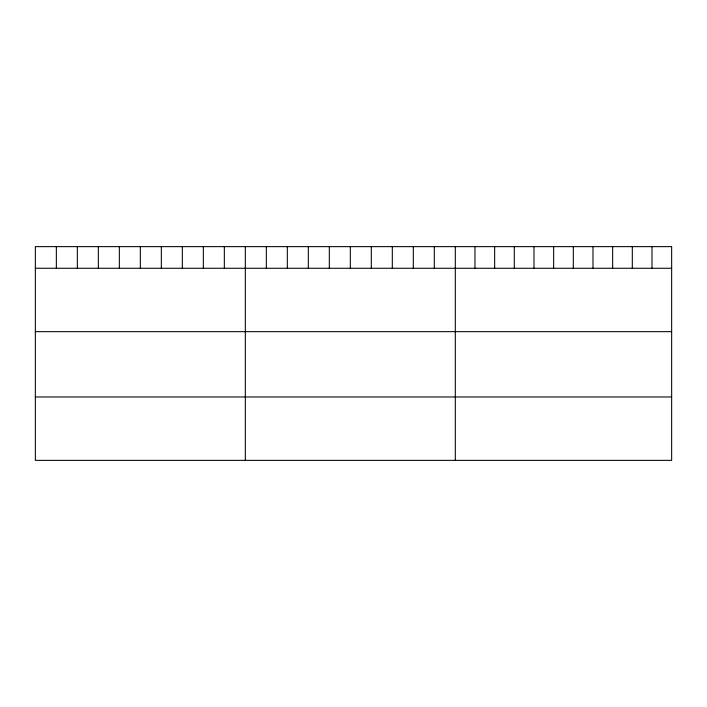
<?xml version="1.0" encoding="UTF-8"?>
<svg xmlns="http://www.w3.org/2000/svg" width="707" height="707" viewBox="0 0 707 707"><rect width="100%" height="100%" fill="white"/><g stroke="black" fill="none" stroke-linecap="round" stroke-linejoin="round"><path stroke-width="1.06" d="M671.65 268.262L671.65 460.363L35.35 460.363L35.35 246.637L671.65 246.637L671.65 268.262L35.35 268.262M35.35 331.654L671.65 331.654M35.35 396.972L671.65 396.972M651.987 246.637L651.987 268.262M632.314 246.637L632.314 268.262M612.651 246.637L612.651 268.262M592.979 246.637L592.979 268.262M573.315 246.637L573.315 268.262M553.643 246.637L553.643 268.262M533.979 246.637L533.979 268.262M514.307 246.637L514.307 268.262M494.644 246.637L494.644 268.262M474.971 246.637L474.971 268.262M455.308 246.637L455.308 460.363M434.31 246.637L434.31 268.262M413.312 246.637L413.312 268.262M392.314 246.637L392.314 268.262M371.316 246.637L371.316 268.262M350.318 246.637L350.318 268.262M329.321 246.637L329.321 268.262M308.323 246.637L308.323 268.262M287.325 246.637L287.325 268.262M266.327 246.637L266.327 268.262M245.329 246.637L245.329 460.363M224.331 246.637L224.331 268.262M203.333 246.637L203.333 268.262M182.335 246.637L182.335 268.262M161.337 246.637L161.337 268.262M140.34 246.637L140.34 268.262M119.342 246.637L119.342 268.262M98.344 246.637L98.344 268.262M77.346 246.637L77.346 268.262M56.348 246.637L56.348 268.262"/></g></svg>
